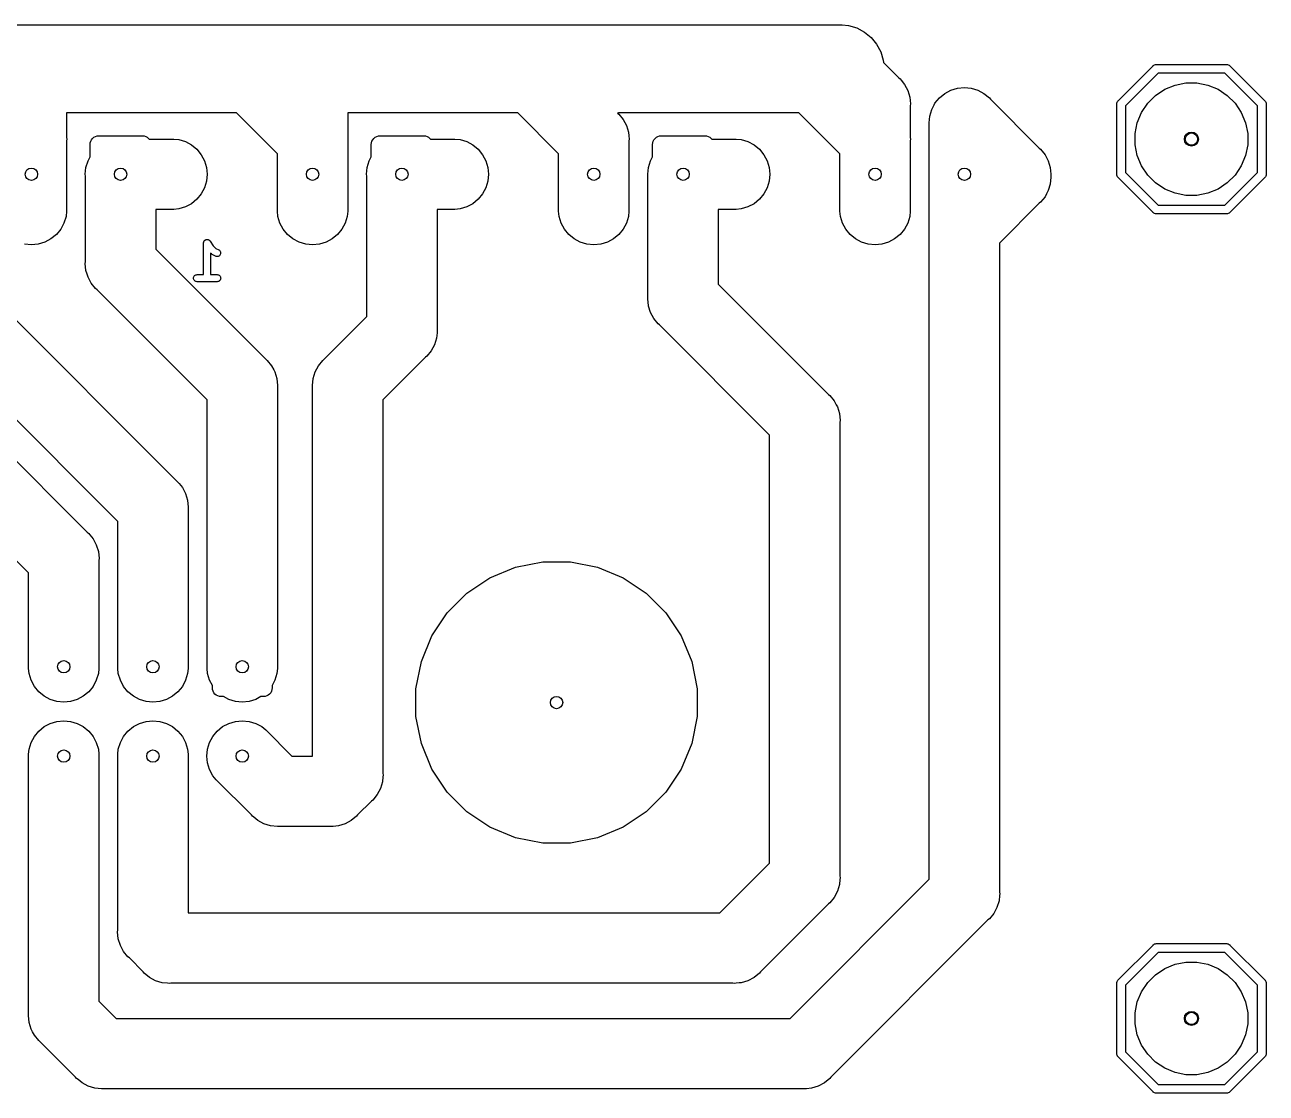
# Model space of a CAD drawing. Extents: x 124.9 to 192.1, y -88.1 to -57.8.
# Drawn here: x 156.81 to 192.13, y -88.13 to -57.75 of the extents above; entities that cross this region are included whole.
import ezdxf

# ---------------------------------------------------------------- set-up
doc = ezdxf.new("R2010")
doc.units = 0
doc.layers.add('BLACK', color=7, linetype='CONTINUOUS')

msp = doc.modelspace()

# ---------------------------------------------------------------- linework, layer by layer
at = {"layer": 'BLACK', "linetype": 'CONTINUOUS'}
for p, q in [((133.939, -57.75), (180.061, -57.75)), ((180.061, -57.75), (180.245, -57.7681)), ((180.245, -57.7681), (180.481, -57.8396)), ((180.481, -57.8396), (180.698, -57.9556)), ((180.698, -57.9556), (180.888, -58.1118)), ((180.888, -58.1118), (181.044, -58.3022)), ((181.044, -58.3022), (181.16, -58.5193)), ((181.16, -58.5193), (181.232, -58.755)), ((181.232, -58.755), (181.239, -58.8246)), ((181.239, -58.8246), (181.672, -59.2582)), ((187.916, -59.9073), (188.907, -58.9159)), ((188.907, -58.9159), (188.911, -58.9112)), ((188.911, -58.9112), (188.916, -58.9073)), ((188.916, -58.9073), (188.93, -58.8956)), ((188.916, -58.9073), (188.916, -58.9073)), ((188.93, -58.8956), (188.952, -58.884)), ((188.952, -58.884), (188.975, -58.8768)), ((188.975, -58.8768), (188.994, -58.875)), ((188.994, -58.875), (189, -58.8744)), ((188.994, -58.875), (188.994, -58.875)), ((189, -58.8744), (189.006, -58.875)), ((189.006, -58.875), (190.994, -58.875)), ((190.994, -58.875), (191, -58.8744)), ((191, -58.8744), (191.006, -58.875)), ((191.006, -58.875), (191.006, -58.875)), ((191.006, -58.875), (191.025, -58.8768)), ((191.025, -58.8768), (191.048, -58.884)), ((191.048, -58.884), (191.07, -58.8956)), ((191.07, -58.8956), (191.089, -58.9112)), ((191.089, -58.9112), (191.093, -58.916)), ((191.093, -58.916), (192.084, -59.9073)), ((181.672, -59.2582), (181.711, -59.2895)), ((181.711, -59.2895), (181.742, -59.3276)), ((189.052, -59.125), (188.125, -60.0518)), ((190.948, -59.125), (189.052, -59.125)), ((191.875, -60.0518), (190.948, -59.125)), ((181.742, -59.3276), (181.835, -59.4417)), ((181.835, -59.4417), (181.928, -59.6155)), ((181.928, -59.6155), (181.986, -59.804)), ((182.982, -59.7045), (183.155, -59.6117)), ((183.155, -59.6117), (183.253, -59.5821)), ((183.253, -59.5821), (183.344, -59.5545)), ((183.344, -59.5545), (183.54, -59.5352)), ((183.54, -59.5352), (183.736, -59.5545)), ((183.736, -59.5545), (183.925, -59.6117)), ((183.925, -59.6117), (184.098, -59.7045)), ((188.98, -59.7572), (189.242, -59.5821)), ((189.242, -59.5821), (189.533, -59.4615)), ((189.533, -59.4615), (189.842, -59.4)), ((189.842, -59.4), (190.158, -59.4)), ((190.158, -59.4), (190.467, -59.4615)), ((190.467, -59.4615), (190.758, -59.5821)), ((190.758, -59.5821), (191.02, -59.7572)), ((181.986, -59.804), (182.005, -60)), ((182.005, -60), (182, -60.0491)), ((182.612, -60.1555), (182.682, -60.0245)), ((182.682, -60.0245), (182.705, -59.9817)), ((182.705, -59.9817), (182.829, -59.8295)), ((182.829, -59.8295), (182.982, -59.7045)), ((184.098, -59.7045), (184.251, -59.8295)), ((184.251, -59.8295), (184.282, -59.8676)), ((184.282, -59.8676), (185.672, -61.2582)), ((187.874, -60), (187.877, -59.9755)), ((187.875, -60.0061), (187.874, -60)), ((187.875, -61.9939), (187.875, -60.0061)), ((187.877, -59.9755), (187.884, -59.9519)), ((187.884, -59.9519), (187.896, -59.9302)), ((187.896, -59.9302), (187.907, -59.9159)), ((187.907, -59.9159), (187.911, -59.9112)), ((187.907, -59.9159), (187.907, -59.9159)), ((187.911, -59.9112), (187.916, -59.9073)), ((188.582, -60.2421), (188.757, -59.9801)), ((188.757, -59.9801), (188.98, -59.7572)), ((191.02, -59.7572), (191.243, -59.9801)), ((191.243, -59.9801), (191.418, -60.2421)), ((192.084, -59.9073), (192.089, -59.9112)), ((192.089, -59.9112), (192.093, -59.9159)), ((192.093, -59.9159), (192.093, -59.9159)), ((192.093, -59.9159), (192.1, -59.9245)), ((192.1, -59.9245), (192.104, -59.9302)), ((192.104, -59.9302), (192.116, -59.9519)), ((192.116, -59.9519), (192.123, -59.9755)), ((192.123, -59.9755), (192.125, -59.9939)), ((192.125, -59.9939), (192.125, -59.9939)), ((192.125, -59.9939), (192.126, -60)), ((192.126, -60), (192.125, -60.0061)), ((192.125, -60.0061), (192.125, -61.9939)), ((162.836, -60.25), (158, -60.25)), ((158, -60.25), (158, -60.9509)), ((164, -61.4142), (162.836, -60.25)), ((170.836, -60.25), (166, -60.25)), ((166, -60.25), (166, -60.9509)), ((172, -61.4142), (170.836, -60.25)), ((173.703, -60.25), (173.673, -60.259)), ((173.673, -60.259), (173.711, -60.2895)), ((178.836, -60.25), (173.703, -60.25)), ((173.711, -60.2895), (173.835, -60.4417)), ((180, -61.4142), (178.836, -60.25)), ((182, -60.0491), (182, -60.9509)), ((182.535, -60.54), (182.554, -60.344)), ((182.554, -60.344), (182.612, -60.1555)), ((188.125, -60.0518), (188.125, -61.9482)), ((188.461, -60.5333), (188.582, -60.2421)), ((191.418, -60.2421), (191.539, -60.5333)), ((191.875, -61.9482), (191.875, -60.0518)), ((173.835, -60.4417), (173.928, -60.6155)), ((173.928, -60.6155), (173.986, -60.804)), ((182.54, -60.5891), (182.535, -60.54)), ((182.54, -61.9509), (182.54, -60.5891)), ((188.4, -60.8424), (188.461, -60.5333)), ((191.539, -60.5333), (191.6, -60.8424)), ((158, -60.9509), (158.005, -61)), ((158.005, -61), (158, -61.0491)), ((158, -61.0491), (158, -63.0491)), ((158.675, -61.1062), (158.689, -61.0593)), ((158.689, -61.0593), (158.712, -61.0161)), ((158.712, -61.0161), (158.743, -60.9782)), ((158.743, -60.9782), (158.781, -60.9471)), ((158.781, -60.9471), (158.824, -60.924)), ((158.824, -60.924), (158.871, -60.9098)), ((158.871, -60.9098), (158.92, -60.905)), ((158.92, -60.905), (160.16, -60.905)), ((160.16, -60.905), (160.209, -60.9098)), ((160.209, -60.9098), (160.256, -60.924)), ((160.256, -60.924), (160.299, -60.9471)), ((160.299, -60.9471), (160.337, -60.9782)), ((160.337, -60.9782), (160.355, -61)), ((160.355, -61), (161.049, -61)), ((161.049, -61), (161.196, -61.0145)), ((161.196, -61.0145), (161.385, -61.0717)), ((161.385, -61.0717), (161.558, -61.1645)), ((166, -60.9509), (166.005, -61)), ((166.005, -61), (166, -61.0491)), ((166, -61.0491), (166, -63.0491)), ((166.675, -61.1062), (166.689, -61.0593)), ((166.689, -61.0593), (166.712, -61.0161)), ((166.712, -61.0161), (166.743, -60.9782)), ((166.743, -60.9782), (166.781, -60.9471)), ((166.781, -60.9471), (166.824, -60.924)), ((166.824, -60.924), (166.871, -60.9098)), ((166.871, -60.9098), (166.92, -60.905)), ((166.92, -60.905), (168.16, -60.905)), ((168.16, -60.905), (168.209, -60.9098)), ((168.209, -60.9098), (168.256, -60.924)), ((168.256, -60.924), (168.299, -60.9471)), ((168.299, -60.9471), (168.337, -60.9782)), ((168.337, -60.9782), (168.355, -61)), ((168.355, -61), (169.049, -61)), ((169.049, -61), (169.196, -61.0145)), ((169.196, -61.0145), (169.385, -61.0717)), ((169.385, -61.0717), (169.558, -61.1645)), ((173.986, -60.804), (173.995, -60.905)), ((173.995, -60.905), (174.005, -61)), ((174.005, -61), (174, -61.0491)), ((174, -61.0491), (174, -63.0491)), ((174.675, -61.1062), (174.689, -61.0593)), ((174.689, -61.0593), (174.712, -61.0161)), ((174.712, -61.0161), (174.743, -60.9782)), ((174.743, -60.9782), (174.781, -60.9471)), ((174.781, -60.9471), (174.824, -60.924)), ((174.824, -60.924), (174.871, -60.9098)), ((174.871, -60.9098), (174.92, -60.905)), ((174.92, -60.905), (176.16, -60.905)), ((176.16, -60.905), (176.209, -60.9098)), ((176.209, -60.9098), (176.256, -60.924)), ((176.256, -60.924), (176.299, -60.9471)), ((176.299, -60.9471), (176.337, -60.9782)), ((176.337, -60.9782), (176.355, -61)), ((176.355, -61), (177.049, -61)), ((177.049, -61), (177.196, -61.0145)), ((177.196, -61.0145), (177.385, -61.0717)), ((177.385, -61.0717), (177.558, -61.1645)), ((182, -60.9509), (182.005, -61)), ((182.005, -61), (182, -61.0491)), ((182, -61.0491), (182, -63.0491)), ((188.4, -61.1576), (188.4, -60.8424)), ((191.6, -60.8424), (191.6, -61.1576)), ((158.67, -61.155), (158.675, -61.1062)), ((158.67, -61.5063), (158.67, -61.155)), ((161.558, -61.1645), (161.711, -61.2895)), ((161.711, -61.2895), (161.835, -61.4417)), ((161.835, -61.4417), (161.928, -61.6155)), ((164, -61.9509), (164, -61.4142)), ((166.67, -61.155), (166.675, -61.1062)), ((166.67, -61.5063), (166.67, -61.155)), ((169.558, -61.1645), (169.711, -61.2895)), ((169.711, -61.2895), (169.835, -61.4417)), ((169.835, -61.4417), (169.928, -61.6155)), ((172, -61.9509), (172, -61.4142)), ((174.67, -61.155), (174.675, -61.1062)), ((174.67, -61.5063), (174.67, -61.155)), ((177.558, -61.1645), (177.711, -61.2895)), ((177.711, -61.2895), (177.835, -61.4417)), ((177.835, -61.4417), (177.928, -61.6155)), ((180, -61.9509), (180, -61.4142)), ((185.672, -61.2582), (185.711, -61.2895)), ((185.711, -61.2895), (185.835, -61.4417)), ((185.835, -61.4417), (185.928, -61.6155)), ((188.461, -61.4667), (188.4, -61.1576)), ((191.6, -61.1576), (191.539, -61.4667)), ((158.554, -61.804), (158.612, -61.6155)), ((158.612, -61.6155), (158.67, -61.5063)), ((161.928, -61.6155), (161.986, -61.804)), ((166.554, -61.804), (166.612, -61.6155)), ((166.612, -61.6155), (166.67, -61.5063)), ((169.928, -61.6155), (169.986, -61.804)), ((174.554, -61.804), (174.612, -61.6155)), ((174.612, -61.6155), (174.67, -61.5063)), ((177.928, -61.6155), (177.986, -61.804)), ((185.928, -61.6155), (185.986, -61.804)), ((188.582, -61.7579), (188.461, -61.4667)), ((188.757, -62.0199), (188.582, -61.7579)), ((191.418, -61.7579), (191.243, -62.0199)), ((191.539, -61.4667), (191.418, -61.7579)), ((158.535, -62), (158.554, -61.804)), ((158.54, -62.0491), (158.535, -62)), ((158.54, -64.4909), (158.54, -62.0491)), ((161.986, -61.804), (162.005, -62)), ((162.005, -62), (161.986, -62.196)), ((164, -63.0491), (164, -61.9509)), ((166.535, -62), (166.554, -61.804)), ((166.54, -62.0491), (166.535, -62)), ((166.54, -66.0458), (166.54, -62.0491)), ((169.986, -61.804), (170.005, -62)), ((170.005, -62), (169.986, -62.196)), ((172, -63.0491), (172, -61.9509)), ((172, -61.9509), (172, -61.9509)), ((174.535, -62), (174.554, -61.804)), ((174.54, -62.0491), (174.535, -62)), ((174.54, -65.4909), (174.54, -62.0491)), ((177.986, -61.804), (178.005, -62)), ((178.005, -62), (177.986, -62.196)), ((180, -63.0491), (180, -61.9509)), ((182.535, -62), (182.54, -61.9509)), ((182.54, -62.0491), (182.535, -62)), ((182.54, -63.4909), (182.54, -62.0491)), ((185.986, -61.804), (186.005, -62)), ((186.005, -62.08), (185.986, -62.276)), ((186.005, -62), (186.001, -62.04)), ((186.001, -62.04), (186.005, -62.08)), ((187.874, -62), (187.875, -61.9939)), ((187.875, -62.0061), (187.874, -62)), ((187.877, -62.0245), (187.875, -62.0061)), ((187.875, -62.0061), (187.875, -62.0061)), ((187.884, -62.0481), (187.877, -62.0245)), ((187.896, -62.0698), (187.884, -62.0481)), ((187.911, -62.0888), (187.896, -62.0698)), ((187.916, -62.0927), (187.911, -62.0888)), ((188.907, -63.0841), (187.916, -62.0927)), ((188.125, -61.9482), (189.052, -62.875)), ((188.98, -62.2428), (188.757, -62.0199)), ((190.948, -62.875), (191.875, -61.9482)), ((191.243, -62.0199), (191.02, -62.2428)), ((192.084, -62.0927), (191.093, -63.084)), ((192.089, -62.0888), (192.084, -62.0927)), ((192.093, -62.0841), (192.089, -62.0888)), ((192.104, -62.0698), (192.093, -62.0841)), ((192.093, -62.0841), (192.093, -62.0841)), ((192.115, -62.0491), (192.104, -62.0698)), ((192.116, -62.0481), (192.115, -62.0491)), ((192.123, -62.0245), (192.116, -62.0481)), ((192.125, -62.0061), (192.123, -62.0245)), ((192.125, -61.9939), (192.126, -62)), ((192.126, -62), (192.125, -62.0061)), ((192.125, -62.0061), (192.125, -62.0061)), ((161.928, -62.3845), (161.835, -62.5583)), ((161.986, -62.196), (161.928, -62.3845)), ((169.928, -62.3845), (169.835, -62.5583)), ((169.986, -62.196), (169.928, -62.3845)), ((177.928, -62.3845), (177.835, -62.5583)), ((177.986, -62.196), (177.928, -62.3845)), ((185.928, -62.4645), (185.878, -62.5595)), ((185.986, -62.276), (185.928, -62.4645)), ((189.242, -62.4179), (188.98, -62.2428)), ((189.533, -62.5385), (189.242, -62.4179)), ((190.758, -62.4179), (190.467, -62.5385)), ((191.02, -62.2428), (190.758, -62.4179)), ((161.558, -62.8355), (161.385, -62.9283)), ((161.711, -62.7105), (161.558, -62.8355)), ((161.835, -62.5583), (161.711, -62.7105)), ((169.558, -62.8355), (169.385, -62.9283)), ((169.711, -62.7105), (169.558, -62.8355)), ((169.835, -62.5583), (169.711, -62.7105)), ((177.558, -62.8355), (177.385, -62.9283)), ((177.711, -62.7105), (177.558, -62.8355)), ((177.835, -62.5583), (177.711, -62.7105)), ((185.672, -62.8218), (184.54, -63.9542)), ((185.711, -62.7905), (185.672, -62.8218)), ((185.835, -62.6383), (185.711, -62.7905)), ((185.878, -62.5595), (185.835, -62.6383)), ((189.842, -62.6), (189.533, -62.5385)), ((190.158, -62.6), (189.842, -62.6)), ((190.467, -62.5385), (190.158, -62.6)), ((157.986, -63.196), (157.928, -63.3845)), ((158, -63.0491), (157.986, -63.196)), ((161.049, -63), (160.54, -63)), ((160.54, -63), (160.54, -64.1258)), ((161.196, -62.9855), (161.049, -63)), ((161.385, -62.9283), (161.196, -62.9855)), ((164.014, -63.196), (164, -63.0491)), ((164.072, -63.3845), (164.014, -63.196)), ((165.986, -63.196), (165.928, -63.3845)), ((166, -63.0491), (165.986, -63.196)), ((169.049, -63), (168.54, -63)), ((168.54, -63), (168.54, -66.4109)), ((169.196, -62.9855), (169.049, -63)), ((169.385, -62.9283), (169.196, -62.9855)), ((172.014, -63.196), (172, -63.0491)), ((172.072, -63.3845), (172.014, -63.196)), ((173.986, -63.196), (173.928, -63.3845)), ((174, -63.0491), (173.986, -63.196)), ((177.049, -63), (176.54, -63)), ((176.54, -63), (176.54, -65.1258)), ((177.196, -62.9855), (177.049, -63)), ((177.385, -62.9283), (177.196, -62.9855)), ((180.014, -63.196), (180, -63.0491)), ((180.072, -63.3845), (180.014, -63.196)), ((181.986, -63.196), (181.928, -63.3845)), ((182, -63.0491), (181.986, -63.196)), ((188.911, -63.0888), (188.907, -63.0841)), ((188.916, -63.0927), (188.911, -63.0888)), ((188.924, -63.0992), (188.916, -63.0927)), ((188.916, -63.0927), (188.916, -63.0927)), ((188.93, -63.1044), (188.924, -63.0992)), ((188.952, -63.116), (188.93, -63.1044)), ((188.975, -63.1232), (188.952, -63.116)), ((188.994, -63.125), (188.975, -63.1232)), ((189, -63.1256), (188.994, -63.125)), ((188.994, -63.125), (188.994, -63.125)), ((189.006, -63.125), (189, -63.1256)), ((190.994, -63.125), (189.006, -63.125)), ((189.052, -62.875), (190.948, -62.875)), ((191, -63.1256), (190.994, -63.125)), ((191.006, -63.125), (191, -63.1256)), ((191.025, -63.1232), (191.006, -63.125)), ((191.006, -63.125), (191.006, -63.125)), ((191.048, -63.116), (191.025, -63.1232)), ((191.07, -63.1044), (191.048, -63.116)), ((191.089, -63.0888), (191.07, -63.1044)), ((191.093, -63.084), (191.089, -63.0888)), ((157.835, -63.5583), (157.711, -63.7105)), ((157.928, -63.3845), (157.835, -63.5583)), ((164.165, -63.5583), (164.072, -63.3845)), ((164.289, -63.7105), (164.165, -63.5583)), ((165.835, -63.5583), (165.711, -63.7105)), ((165.928, -63.3845), (165.835, -63.5583)), ((172.165, -63.5583), (172.072, -63.3845)), ((172.289, -63.7105), (172.165, -63.5583)), ((173.835, -63.5583), (173.711, -63.7105)), ((173.928, -63.3845), (173.835, -63.5583)), ((180.165, -63.5583), (180.072, -63.3845)), ((180.289, -63.7105), (180.165, -63.5583)), ((181.835, -63.5583), (181.711, -63.7105)), ((181.928, -63.3845), (181.835, -63.5583)), ((182.535, -63.54), (182.54, -63.4909)), ((182.54, -63.5891), (182.535, -63.54)), ((157.558, -63.8355), (157.385, -63.9283)), ((157.711, -63.7105), (157.558, -63.8355)), ((161.905, -63.9221), (161.908, -63.9131)), ((161.908, -63.913), (161.913, -63.9044)), ((161.908, -63.9131), (161.908, -63.913)), ((161.908, -63.9131), (161.908, -63.9131)), ((161.913, -63.9044), (161.917, -63.896)), ((161.917, -63.8959), (161.924, -63.8886)), ((161.917, -63.896), (161.917, -63.8959)), ((161.917, -63.896), (161.917, -63.896)), ((161.924, -63.8886), (161.93, -63.881)), ((161.93, -63.8809), (161.937, -63.8752)), ((161.93, -63.881), (161.93, -63.8809)), ((161.93, -63.881), (161.93, -63.881)), ((161.937, -63.8752), (161.945, -63.8688)), ((161.945, -63.8687), (161.953, -63.8645)), ((161.945, -63.8688), (161.945, -63.8687)), ((161.945, -63.8687), (161.945, -63.8687)), ((161.953, -63.8645), (161.962, -63.8597)), ((161.962, -63.8597), (161.962, -63.8597)), ((161.962, -63.8597), (161.963, -63.8597)), ((161.963, -63.8597), (161.972, -63.857)), ((161.972, -63.857), (161.981, -63.8542)), ((161.981, -63.8542), (161.991, -63.8533)), ((161.981, -63.8542), (161.981, -63.8542)), ((161.981, -63.8542), (161.981, -63.8542)), ((161.991, -63.8533), (162.001, -63.8524)), ((162.001, -63.8524), (162.001, -63.8524)), ((162.001, -63.8524), (162.01, -63.8534)), ((162.001, -63.8524), (162.001, -63.8524)), ((162.01, -63.8534), (162.02, -63.8544)), ((162.02, -63.8544), (162.02, -63.8544)), ((162.02, -63.8544), (162.02, -63.8544)), ((162.02, -63.8544), (162.029, -63.8573)), ((162.029, -63.8573), (162.039, -63.8601)), ((162.039, -63.8601), (162.039, -63.8602)), ((162.039, -63.8602), (162.039, -63.8602)), ((162.039, -63.8602), (162.047, -63.8646)), ((162.047, -63.8646), (162.056, -63.8694)), ((162.056, -63.8694), (162.056, -63.8694)), ((162.056, -63.8694), (162.056, -63.8695)), ((162.056, -63.8695), (162.063, -63.8752)), ((162.063, -63.8752), (162.071, -63.8818)), ((162.071, -63.8818), (162.071, -63.8819)), ((162.071, -63.8819), (162.071, -63.8819)), ((162.071, -63.8819), (162.077, -63.8891)), ((162.077, -63.8891), (162.083, -63.8969)), ((162.083, -63.8969), (162.173, -64.0315)), ((164.442, -63.8355), (164.289, -63.7105)), ((164.615, -63.9283), (164.442, -63.8355)), ((165.558, -63.8355), (165.385, -63.9283)), ((165.711, -63.7105), (165.558, -63.8355)), ((172.442, -63.8355), (172.289, -63.7105)), ((172.615, -63.9283), (172.442, -63.8355)), ((173.558, -63.8355), (173.385, -63.9283)), ((173.711, -63.7105), (173.558, -63.8355)), ((180.442, -63.8355), (180.289, -63.7105)), ((180.615, -63.9283), (180.442, -63.8355)), ((181.558, -63.8355), (181.385, -63.9283)), ((181.711, -63.7105), (181.558, -63.8355)), ((182.54, -82.0458), (182.54, -63.5891)), ((157, -64.0048), (156.804, -63.9855)), ((157.196, -63.9855), (157, -64.0048)), ((157.385, -63.9283), (157.196, -63.9855)), ((160.54, -64.1258), (163.672, -67.2582)), ((161.9, -63.951), (161.901, -63.9412)), ((161.9, -63.9511), (161.9, -63.951)), ((161.9, -63.9524), (161.9, -63.9511)), ((161.9, -63.9511), (161.9, -63.9511)), ((161.9, -63.9511), (161.9, -63.9511)), ((161.9, -64.8524), (161.9, -63.9524)), ((161.901, -63.9412), (161.902, -63.9317)), ((161.902, -63.9316), (161.905, -63.9221)), ((161.902, -63.9317), (161.902, -63.9316)), ((161.902, -63.9317), (161.902, -63.9317)), ((162.12, -64.2612), (162.1, -64.2414)), ((162.1, -64.2414), (162.1, -64.8524)), ((162.124, -64.2648), (162.12, -64.2612)), ((162.128, -64.2687), (162.124, -64.2648)), ((162.173, -64.0315), (162.25, -64.1083)), ((162.25, -64.1083), (162.33, -64.1487)), ((162.33, -64.1487), (162.332, -64.1493)), ((162.332, -64.1493), (162.348, -64.1599)), ((162.348, -64.1599), (162.362, -64.1735)), ((162.362, -64.1735), (162.373, -64.1896)), ((162.373, -64.1896), (162.381, -64.2075)), ((162.382, -64.2653), (162.375, -64.2834)), ((162.381, -64.2075), (162.385, -64.2265)), ((162.385, -64.2461), (162.382, -64.2653)), ((162.385, -64.2265), (162.385, -64.2461)), ((164.804, -63.9855), (164.615, -63.9283)), ((165, -64.0048), (164.804, -63.9855)), ((165.196, -63.9855), (165, -64.0048)), ((165.385, -63.9283), (165.196, -63.9855)), ((172.804, -63.9855), (172.615, -63.9283)), ((173, -64.0048), (172.804, -63.9855)), ((173.196, -63.9855), (173, -64.0048)), ((173.385, -63.9283), (173.196, -63.9855)), ((180.804, -63.9855), (180.615, -63.9283)), ((181, -64.0048), (180.804, -63.9855)), ((181.196, -63.9855), (181, -64.0048)), ((181.385, -63.9283), (181.196, -63.9855)), ((184.54, -63.9542), (184.54, -82.4109)), ((154.742, -64.3276), (161.132, -70.7182)), ((158.535, -64.54), (158.54, -64.4909)), ((158.554, -64.736), (158.535, -64.54)), ((162.132, -64.2709), (162.128, -64.2687)), ((162.135, -64.2736), (162.132, -64.2709)), ((162.14, -64.2762), (162.135, -64.2736)), ((162.145, -64.2793), (162.14, -64.2762)), ((162.146, -64.2799), (162.145, -64.2793)), ((162.241, -64.3275), (162.146, -64.2799)), ((162.259, -64.3345), (162.241, -64.3275)), ((162.278, -64.3378), (162.259, -64.3345)), ((162.298, -64.3373), (162.278, -64.3378)), ((162.317, -64.3331), (162.298, -64.3373)), ((162.335, -64.3252), (162.317, -64.3331)), ((162.351, -64.314), (162.335, -64.3252)), ((162.364, -64.2999), (162.351, -64.314)), ((162.375, -64.2834), (162.364, -64.2999)), ((158.585, -64.8355), (158.554, -64.736)), ((158.612, -64.9245), (158.585, -64.8355)), ((158.705, -65.0983), (158.612, -64.9245)), ((161.614, -64.9517), (161.616, -64.9323)), ((161.616, -64.9711), (161.614, -64.9517)), ((161.616, -64.9323), (161.622, -64.9136)), ((161.622, -64.9898), (161.616, -64.9711)), ((161.622, -64.9136), (161.631, -64.8965)), ((161.631, -64.8965), (161.644, -64.8814)), ((161.644, -64.8814), (161.659, -64.8691)), ((161.659, -64.8691), (161.676, -64.8599)), ((161.676, -64.8599), (161.695, -64.8543)), ((161.695, -64.8543), (161.714, -64.8524)), ((161.714, -64.8524), (161.9, -64.8524)), ((162.1, -64.8524), (162.286, -64.8524)), ((162.286, -64.8524), (162.287, -64.8524)), ((162.287, -64.8524), (162.307, -64.8546)), ((162.307, -64.8546), (162.325, -64.8605)), ((162.325, -64.8605), (162.342, -64.8699)), ((162.342, -64.8699), (162.357, -64.8824)), ((162.357, -64.8824), (162.369, -64.8976)), ((162.369, -64.8976), (162.378, -64.9149)), ((162.378, -64.9149), (162.384, -64.9336)), ((162.384, -64.9725), (162.378, -64.9911)), ((162.384, -64.9336), (162.386, -64.9531)), ((162.386, -64.9531), (162.384, -64.9725)), ((158.829, -65.2505), (158.705, -65.0983)), ((158.868, -65.2818), (158.829, -65.2505)), ((162, -68.4142), (158.868, -65.2818)), ((161.631, -65.0071), (161.622, -64.9898)), ((161.643, -65.0223), (161.631, -65.0071)), ((161.658, -65.0349), (161.643, -65.0223)), ((161.675, -65.0443), (161.658, -65.0349)), ((161.693, -65.0502), (161.675, -65.0443)), ((161.713, -65.0524), (161.693, -65.0502)), ((161.714, -65.0524), (161.713, -65.0524)), ((162.286, -65.0524), (161.714, -65.0524)), ((162.305, -65.0505), (162.286, -65.0524)), ((162.324, -65.0448), (162.305, -65.0505)), ((162.341, -65.0357), (162.324, -65.0448)), ((162.356, -65.0233), (162.341, -65.0357)), ((162.369, -65.0083), (162.356, -65.0233)), ((162.378, -64.9911), (162.369, -65.0083)), ((176.54, -65.1258), (179.672, -68.2582)), ((174.535, -65.54), (174.54, -65.4909)), ((174.554, -65.736), (174.535, -65.54)), ((159.46, -71.8742), (153.586, -66)), ((174.559, -65.7495), (174.554, -65.736)), ((174.612, -65.9245), (174.559, -65.7495)), ((174.705, -66.0983), (174.612, -65.9245)), ((165.328, -67.2582), (166.54, -66.0458)), ((174.829, -66.2505), (174.705, -66.0983)), ((174.868, -66.2818), (174.829, -66.2505)), ((178, -69.4142), (174.868, -66.2818)), ((168.526, -66.656), (168.468, -66.8445)), ((168.54, -66.5091), (168.526, -66.656)), ((168.54, -66.4109), (168.545, -66.46)), ((168.545, -66.46), (168.54, -66.5091)), ((168.375, -67.0183), (168.251, -67.1705)), ((168.468, -66.8445), (168.375, -67.0183)), ((153.742, -67.3276), (158.592, -72.1782)), ((163.672, -67.2582), (163.711, -67.2895)), ((163.711, -67.2895), (163.835, -67.4417)), ((163.835, -67.4417), (163.898, -67.5583)), ((165.072, -67.6155), (165.165, -67.4417)), ((165.165, -67.4417), (165.289, -67.2895)), ((165.289, -67.2895), (165.328, -67.2582)), ((168.212, -67.2018), (167, -68.4142)), ((168.251, -67.1705), (168.212, -67.2018)), ((163.898, -67.5583), (163.928, -67.6155)), ((163.928, -67.6155), (163.986, -67.804)), ((165.014, -67.804), (165.072, -67.6155)), ((165.072, -67.6155), (165.072, -67.6155)), ((163.986, -67.804), (164.005, -68)), ((164.005, -68), (164, -68.0491)), ((164, -68.0491), (164, -76.0491)), ((164.995, -68), (165.014, -67.804)), ((165, -68.0491), (164.995, -68)), ((165, -78.54), (165, -68.0491)), ((162, -76.0491), (162, -68.4142)), ((167, -68.4142), (167, -79.0309)), ((179.672, -68.2582), (179.711, -68.2895)), ((179.711, -68.2895), (179.835, -68.4417)), ((179.835, -68.4417), (179.898, -68.5583)), ((179.898, -68.5583), (179.928, -68.6155)), ((179.928, -68.6155), (179.986, -68.804)), ((179.986, -68.804), (180.005, -69)), ((156.92, -73.3342), (152.586, -69)), ((180.005, -69), (180, -69.0491)), ((180, -69.0491), (180, -81.9509)), ((178, -81.5858), (178, -69.4142)), ((161.132, -70.7182), (161.171, -70.7495)), ((161.171, -70.7495), (161.202, -70.7876)), ((161.202, -70.7876), (161.295, -70.9017)), ((161.295, -70.9017), (161.388, -71.0755)), ((161.388, -71.0755), (161.446, -71.264)), ((161.446, -71.264), (161.465, -71.46)), ((161.465, -71.46), (161.46, -71.5091)), ((161.46, -71.5091), (161.46, -76.0491)), ((159.46, -76.0491), (159.46, -71.8742)), ((158.592, -72.1782), (158.631, -72.2095)), ((158.631, -72.2095), (158.662, -72.2476)), ((158.662, -72.2476), (158.755, -72.3617)), ((158.755, -72.3617), (158.848, -72.5355)), ((158.848, -72.5355), (158.906, -72.724)), ((158.906, -72.724), (158.925, -72.92)), ((158.925, -72.92), (158.92, -72.9691)), ((158.92, -72.9691), (158.92, -76.0491)), ((170.773, -73.1737), (171.546, -73.02)), ((171.546, -73.02), (172.334, -73.02)), ((172.334, -73.02), (173.107, -73.1737)), ((156.92, -76.0491), (156.92, -73.3342)), ((170.045, -73.4752), (170.773, -73.1737)), ((173.107, -73.1737), (173.835, -73.4752)), ((169.39, -73.913), (170.045, -73.4752)), ((173.835, -73.4752), (174.49, -73.913)), ((168.833, -74.4701), (169.39, -73.913)), ((174.49, -73.913), (175.047, -74.4701)), ((168.395, -75.1253), (168.833, -74.4701)), ((175.047, -74.4701), (175.485, -75.1253)), ((168.094, -75.8532), (168.395, -75.1253)), ((175.485, -75.1253), (175.786, -75.8532)), ((167.94, -76.626), (168.094, -75.8532)), ((175.786, -75.8532), (175.94, -76.626)), ((156.934, -76.196), (156.92, -76.0491)), ((156.992, -76.3845), (156.934, -76.196)), ((158.906, -76.196), (158.848, -76.3845)), ((158.92, -76.0491), (158.906, -76.196)), ((159.474, -76.196), (159.46, -76.0491)), ((159.532, -76.3845), (159.474, -76.196)), ((161.446, -76.196), (161.388, -76.3845)), ((161.46, -76.0491), (161.446, -76.196)), ((162.014, -76.196), (162, -76.0491)), ((162.072, -76.3845), (162.014, -76.196)), ((163.986, -76.196), (163.928, -76.3845)), ((164, -76.0491), (163.986, -76.196)), ((157.085, -76.5583), (156.992, -76.3845)), ((157.209, -76.7105), (157.085, -76.5583)), ((158.755, -76.5583), (158.631, -76.7105)), ((158.848, -76.3845), (158.755, -76.5583)), ((159.625, -76.5583), (159.532, -76.3845)), ((159.749, -76.7105), (159.625, -76.5583)), ((161.295, -76.5583), (161.171, -76.7105)), ((161.388, -76.3845), (161.295, -76.5583)), ((162.15, -76.5311), (162.072, -76.3845)), ((162.15, -76.6), (162.15, -76.5311)), ((162.155, -76.6488), (162.15, -76.6)), ((163.85, -76.6), (163.845, -76.6488)), ((163.928, -76.3845), (163.85, -76.5311)), ((163.85, -76.5311), (163.85, -76.6)), ((157.362, -76.8355), (157.209, -76.7105)), ((157.535, -76.9283), (157.362, -76.8355)), ((157.724, -76.9855), (157.535, -76.9283)), ((158.305, -76.9283), (158.116, -76.9855)), ((158.478, -76.8355), (158.305, -76.9283)), ((158.631, -76.7105), (158.478, -76.8355)), ((159.902, -76.8355), (159.749, -76.7105)), ((160.075, -76.9283), (159.902, -76.8355)), ((160.264, -76.9855), (160.075, -76.9283)), ((160.845, -76.9283), (160.656, -76.9855)), ((161.018, -76.8355), (160.845, -76.9283)), ((161.171, -76.7105), (161.018, -76.8355)), ((162.169, -76.6957), (162.155, -76.6488)), ((162.192, -76.7389), (162.169, -76.6957)), ((162.223, -76.7768), (162.192, -76.7389)), ((162.261, -76.8079), (162.223, -76.7768)), ((162.304, -76.831), (162.261, -76.8079)), ((162.351, -76.8452), (162.304, -76.831)), ((162.4, -76.85), (162.351, -76.8452)), ((162.469, -76.85), (162.4, -76.85)), ((162.615, -76.9283), (162.469, -76.85)), ((162.804, -76.9855), (162.615, -76.9283)), ((163.385, -76.9283), (163.196, -76.9855)), ((163.531, -76.85), (163.385, -76.9283)), ((163.6, -76.85), (163.531, -76.85)), ((163.649, -76.8452), (163.6, -76.85)), ((163.696, -76.831), (163.649, -76.8452)), ((163.739, -76.8079), (163.696, -76.831)), ((163.777, -76.7768), (163.739, -76.8079)), ((163.808, -76.7389), (163.777, -76.7768)), ((163.831, -76.6957), (163.808, -76.7389)), ((163.845, -76.6488), (163.831, -76.6957)), ((167.94, -77.414), (167.94, -76.626)), ((175.94, -76.626), (175.94, -77.414)), ((157.92, -77.0048), (157.724, -76.9855)), ((158.116, -76.9855), (157.92, -77.0048)), ((160.46, -77.0048), (160.264, -76.9855)), ((160.656, -76.9855), (160.46, -77.0048)), ((163, -77.0048), (162.804, -76.9855)), ((163.196, -76.9855), (163, -77.0048)), ((157.362, -77.7045), (157.535, -77.6117)), ((157.535, -77.6117), (157.724, -77.5545)), ((157.724, -77.5545), (157.92, -77.5352)), ((157.92, -77.5352), (158.116, -77.5545)), ((158.116, -77.5545), (158.305, -77.6117)), ((158.305, -77.6117), (158.478, -77.7045)), ((159.902, -77.7045), (160.075, -77.6117)), ((160.075, -77.6117), (160.264, -77.5545)), ((160.264, -77.5545), (160.46, -77.5352)), ((160.46, -77.5352), (160.656, -77.5545)), ((160.656, -77.5545), (160.845, -77.6117)), ((160.845, -77.6117), (161.018, -77.7045)), ((162.442, -77.7045), (162.615, -77.6117)), ((162.615, -77.6117), (162.804, -77.5545)), ((162.804, -77.5545), (163, -77.5352)), ((163, -77.5352), (163.196, -77.5545)), ((163.196, -77.5545), (163.385, -77.6117)), ((163.385, -77.6117), (163.558, -77.7045)), ((168.094, -78.1868), (167.94, -77.414)), ((175.94, -77.414), (175.786, -78.1868)), ((156.992, -78.1555), (157.085, -77.9817)), ((157.085, -77.9817), (157.209, -77.8295)), ((157.209, -77.8295), (157.362, -77.7045)), ((158.478, -77.7045), (158.631, -77.8295)), ((158.631, -77.8295), (158.755, -77.9817)), ((158.755, -77.9817), (158.848, -78.1555)), ((159.532, -78.1555), (159.625, -77.9817)), ((159.625, -77.9817), (159.749, -77.8295)), ((159.749, -77.8295), (159.902, -77.7045)), ((161.018, -77.7045), (161.171, -77.8295)), ((161.171, -77.8295), (161.295, -77.9817)), ((161.295, -77.9817), (161.388, -78.1555)), ((162.072, -78.1555), (162.165, -77.9817)), ((162.165, -77.9817), (162.289, -77.8295)), ((162.289, -77.8295), (162.442, -77.7045)), ((163.558, -77.7045), (163.672, -77.7982)), ((163.672, -77.7982), (164.414, -78.54)), ((156.92, -78.4909), (156.934, -78.344)), ((156.934, -78.344), (156.992, -78.1555)), ((158.848, -78.1555), (158.906, -78.344)), ((158.906, -78.344), (158.92, -78.4909)), ((159.46, -78.4909), (159.474, -78.344)), ((159.474, -78.344), (159.532, -78.1555)), ((161.388, -78.1555), (161.446, -78.344)), ((161.446, -78.344), (161.46, -78.4909)), ((161.995, -78.54), (162.014, -78.344)), ((162.014, -78.344), (162.072, -78.1555)), ((168.395, -78.9147), (168.094, -78.1868)), ((175.786, -78.1868), (175.485, -78.9147)), ((156.92, -85.8709), (156.92, -78.4909)), ((158.92, -78.4909), (158.92, -85.5058)), ((159.46, -83.4909), (159.46, -78.4909)), ((161.46, -78.4909), (161.46, -83)), ((162.014, -78.736), (161.995, -78.54)), ((162.072, -78.9245), (162.014, -78.736)), ((164.414, -78.54), (165, -78.54)), ((162.165, -79.0983), (162.072, -78.9245)), ((167, -79.0309), (167.005, -79.08)), ((167.005, -79.08), (167, -79.1291)), ((168.833, -79.5699), (168.395, -78.9147)), ((175.485, -78.9147), (175.047, -79.5699)), ((162.258, -79.2124), (162.165, -79.0983)), ((163.258, -80.2124), (162.258, -79.2124)), ((166.986, -79.276), (166.928, -79.4645)), ((167, -79.1291), (166.986, -79.276)), ((167, -79.1291), (167, -79.1291)), ((166.711, -79.7905), (166.672, -79.8218)), ((166.835, -79.6383), (166.711, -79.7905)), ((166.928, -79.4645), (166.835, -79.6383)), ((169.39, -80.127), (168.833, -79.5699)), ((175.047, -79.5699), (174.49, -80.127)), ((166.672, -79.8218), (166.282, -80.2124)), ((170.045, -80.5648), (169.39, -80.127)), ((174.49, -80.127), (173.835, -80.5648)), ((163.289, -80.2505), (163.258, -80.2124)), ((163.328, -80.2818), (163.289, -80.2505)), ((163.442, -80.3755), (163.328, -80.2818)), ((163.328, -80.2818), (163.328, -80.2818)), ((163.615, -80.4683), (163.442, -80.3755)), ((163.804, -80.5255), (163.615, -80.4683)), ((165.925, -80.4683), (165.736, -80.5255)), ((166.098, -80.3755), (165.925, -80.4683)), ((166.251, -80.2505), (166.098, -80.3755)), ((166.282, -80.2124), (166.251, -80.2505)), ((164, -80.5448), (163.804, -80.5255)), ((164.049, -80.54), (164, -80.5448)), ((165.491, -80.54), (164.049, -80.54)), ((165.54, -80.5448), (165.491, -80.54)), ((165.589, -80.54), (165.54, -80.5448)), ((165.736, -80.5255), (165.589, -80.54)), ((170.773, -80.8663), (170.045, -80.5648)), ((173.835, -80.5648), (173.107, -80.8663)), ((171.546, -81.02), (170.773, -80.8663)), ((172.334, -81.02), (171.546, -81.02)), ((173.107, -80.8663), (172.334, -81.02)), ((176.586, -83), (178, -81.5858)), ((178.586, -86), (182.54, -82.0458)), ((179.986, -82.196), (179.928, -82.3845)), ((180, -82.0491), (179.986, -82.196)), ((180, -81.9509), (180.005, -82)), ((180.005, -82), (180, -82.0491)), ((180, -82.0491), (180, -82.0491)), ((179.835, -82.5583), (179.711, -82.7105)), ((179.928, -82.3845), (179.835, -82.5583)), ((184.54, -82.5091), (184.526, -82.656)), ((184.54, -82.4109), (184.545, -82.46)), ((184.545, -82.46), (184.54, -82.5091)), ((184.54, -82.5091), (184.54, -82.5091)), ((179.672, -82.7418), (177.742, -84.6724)), ((179.711, -82.7105), (179.672, -82.7418)), ((184.468, -82.8445), (184.375, -83.0183)), ((184.526, -82.656), (184.468, -82.8445)), ((161.46, -83), (176.586, -83)), ((184.212, -83.2018), (179.742, -87.6724)), ((184.251, -83.1705), (184.212, -83.2018)), ((184.375, -83.0183), (184.251, -83.1705)), ((159.455, -83.54), (159.46, -83.4909)), ((159.474, -83.736), (159.455, -83.54)), ((159.532, -83.9245), (159.474, -83.736)), ((159.572, -84), (159.532, -83.9245)), ((159.625, -84.0983), (159.572, -84)), ((187.916, -84.9073), (188.907, -83.9159)), ((188.907, -83.9159), (188.911, -83.9112)), ((188.911, -83.9112), (188.916, -83.9073)), ((188.916, -83.9073), (188.93, -83.8956)), ((188.916, -83.9073), (188.916, -83.9073)), ((188.93, -83.8956), (188.952, -83.884)), ((188.952, -83.884), (188.975, -83.8768)), ((188.975, -83.8768), (188.994, -83.875)), ((188.994, -83.875), (189, -83.8744)), ((188.994, -83.875), (188.994, -83.875)), ((189, -83.8744), (189.006, -83.875)), ((189.006, -83.875), (190.994, -83.875)), ((190.994, -83.875), (191, -83.8744)), ((191, -83.8744), (191.006, -83.875)), ((191.006, -83.875), (191.006, -83.875)), ((191.006, -83.875), (191.025, -83.8768)), ((191.025, -83.8768), (191.048, -83.884)), ((191.048, -83.884), (191.07, -83.8956)), ((191.07, -83.8956), (191.089, -83.9112)), ((191.089, -83.9112), (191.093, -83.916)), ((191.093, -83.916), (192.084, -84.9073)), ((159.749, -84.2505), (159.625, -84.0983)), ((159.788, -84.2818), (159.749, -84.2505)), ((160.178, -84.6724), (159.788, -84.2818)), ((189.052, -84.125), (188.125, -85.0518)), ((190.948, -84.125), (189.052, -84.125)), ((191.875, -85.0518), (190.948, -84.125)), ((160.209, -84.7105), (160.178, -84.6724)), ((160.362, -84.8355), (160.209, -84.7105)), ((177.711, -84.7105), (177.558, -84.8355)), ((177.742, -84.6724), (177.711, -84.7105)), ((188.98, -84.7572), (189.242, -84.5821)), ((189.242, -84.5821), (189.533, -84.4615)), ((189.533, -84.4615), (189.842, -84.4)), ((189.842, -84.4), (190.158, -84.4)), ((190.158, -84.4), (190.467, -84.4615)), ((190.467, -84.4615), (190.758, -84.5821)), ((190.758, -84.5821), (191.02, -84.7572)), ((160.535, -84.9283), (160.362, -84.8355)), ((160.724, -84.9855), (160.535, -84.9283)), ((160.871, -85), (160.724, -84.9855)), ((160.92, -85.0048), (160.871, -85)), ((160.871, -85), (160.871, -85)), ((160.969, -85), (160.92, -85.0048)), ((176.951, -85), (160.969, -85)), ((177, -85.0048), (176.951, -85)), ((177.049, -85), (177, -85.0048)), ((177.134, -84.9917), (177.049, -85)), ((177.196, -84.9855), (177.134, -84.9917)), ((177.385, -84.9283), (177.196, -84.9855)), ((177.196, -84.9855), (177.196, -84.9855)), ((177.558, -84.8355), (177.385, -84.9283)), ((187.874, -85), (187.877, -84.9755)), ((187.875, -85.0061), (187.874, -85)), ((187.875, -86.9939), (187.875, -85.0061)), ((187.877, -84.9755), (187.884, -84.9519)), ((187.884, -84.9519), (187.896, -84.9302)), ((187.896, -84.9302), (187.907, -84.9159)), ((187.907, -84.9159), (187.911, -84.9112)), ((187.907, -84.9159), (187.907, -84.9159)), ((187.911, -84.9112), (187.916, -84.9073)), ((188.125, -85.0518), (188.125, -86.9482)), ((188.582, -85.2421), (188.757, -84.9801)), ((188.757, -84.9801), (188.98, -84.7572)), ((191.02, -84.7572), (191.243, -84.9801)), ((191.243, -84.9801), (191.418, -85.2421)), ((191.875, -86.9482), (191.875, -85.0518)), ((192.084, -84.9073), (192.089, -84.9112)), ((192.089, -84.9112), (192.093, -84.9159)), ((192.093, -84.9159), (192.093, -84.9159)), ((192.093, -84.9159), (192.103, -84.9283)), ((192.103, -84.9283), (192.104, -84.9302)), ((192.104, -84.9302), (192.116, -84.9519)), ((192.116, -84.9519), (192.123, -84.9755)), ((192.123, -84.9755), (192.125, -84.9939)), ((192.125, -84.9939), (192.125, -84.9939)), ((192.125, -84.9939), (192.126, -85)), ((192.126, -85), (192.125, -85.0061)), ((192.125, -85.0061), (192.125, -86.9939)), ((188.461, -85.5333), (188.582, -85.2421)), ((191.418, -85.2421), (191.539, -85.5333)), ((158.92, -85.5058), (159.414, -86)), ((188.4, -85.8424), (188.461, -85.5333)), ((191.539, -85.5333), (191.6, -85.8424)), ((156.915, -85.92), (156.92, -85.8709)), ((156.934, -86.116), (156.915, -85.92)), ((156.992, -86.3045), (156.934, -86.116)), ((159.414, -86), (178.586, -86)), ((188.4, -86.1576), (188.4, -85.8424)), ((188.461, -86.4667), (188.4, -86.1576)), ((191.6, -86.1576), (191.539, -86.4667)), ((191.6, -85.8424), (191.6, -86.1576)), ((157.034, -86.3846), (156.992, -86.3045)), ((157.085, -86.4783), (157.034, -86.3846)), ((157.209, -86.6305), (157.085, -86.4783)), ((188.582, -86.7579), (188.461, -86.4667)), ((191.539, -86.4667), (191.418, -86.7579)), ((157.248, -86.6618), (157.209, -86.6305)), ((158.258, -87.6724), (157.248, -86.6618)), ((188.757, -87.0199), (188.582, -86.7579)), ((191.418, -86.7579), (191.243, -87.0199)), ((187.874, -87), (187.875, -86.9939)), ((187.875, -87.0061), (187.874, -87)), ((187.877, -87.0245), (187.875, -87.0061)), ((187.875, -87.0061), (187.875, -87.0061)), ((187.884, -87.0481), (187.877, -87.0245)), ((187.896, -87.0698), (187.884, -87.0481)), ((187.911, -87.0888), (187.896, -87.0698)), ((187.916, -87.0927), (187.911, -87.0888)), ((188.907, -88.0841), (187.916, -87.0927)), ((188.125, -86.9482), (189.052, -87.875)), ((188.98, -87.2428), (188.757, -87.0199)), ((190.948, -87.875), (191.875, -86.9482)), ((191.243, -87.0199), (191.02, -87.2428)), ((192.084, -87.0927), (191.093, -88.084)), ((192.089, -87.0888), (192.084, -87.0927)), ((192.093, -87.0841), (192.089, -87.0888)), ((192.104, -87.0698), (192.093, -87.0841)), ((192.093, -87.0841), (192.093, -87.0841)), ((192.116, -87.0481), (192.104, -87.0698)), ((192.123, -87.0245), (192.116, -87.0481)), ((192.125, -87.0061), (192.123, -87.0245)), ((192.125, -86.9939), (192.126, -87)), ((192.126, -87), (192.125, -87.0061)), ((192.125, -87.0061), (192.125, -87.0061)), ((189.242, -87.4179), (188.98, -87.2428)), ((189.533, -87.5385), (189.242, -87.4179)), ((189.842, -87.6), (189.533, -87.5385)), ((190.467, -87.5385), (190.158, -87.6)), ((190.758, -87.4179), (190.467, -87.5385)), ((191.02, -87.2428), (190.758, -87.4179)), ((158.289, -87.7105), (158.258, -87.6724)), ((158.328, -87.7418), (158.289, -87.7105)), ((158.442, -87.8355), (158.328, -87.7418)), ((158.328, -87.7418), (158.328, -87.7418)), ((158.615, -87.9283), (158.442, -87.8355)), ((179.558, -87.8355), (179.385, -87.9283)), ((179.711, -87.7105), (179.558, -87.8355)), ((179.742, -87.6724), (179.711, -87.7105)), ((189.052, -87.875), (190.948, -87.875)), ((190.158, -87.6), (189.842, -87.6)), ((158.804, -87.9855), (158.615, -87.9283)), ((159, -88.0048), (158.804, -87.9855)), ((159.049, -88), (159, -88.0048)), ((178.951, -88), (159.049, -88)), ((179, -88.0048), (178.951, -88)), ((179.049, -88), (179, -88.0048)), ((179.196, -87.9855), (179.049, -88)), ((179.385, -87.9283), (179.196, -87.9855)), ((188.911, -88.0888), (188.907, -88.0841)), ((188.916, -88.0927), (188.911, -88.0888)), ((188.93, -88.1044), (188.916, -88.0927)), ((188.916, -88.0927), (188.916, -88.0927)), ((188.952, -88.116), (188.93, -88.1044)), ((188.975, -88.1232), (188.952, -88.116)), ((188.994, -88.125), (188.975, -88.1232)), ((189, -88.1256), (188.994, -88.125)), ((188.994, -88.125), (188.994, -88.125)), ((189.006, -88.125), (189, -88.1256)), ((190.994, -88.125), (189.006, -88.125)), ((191, -88.1256), (190.994, -88.125)), ((191.006, -88.125), (191, -88.1256)), ((191.025, -88.1232), (191.006, -88.125)), ((191.006, -88.125), (191.006, -88.125)), ((191.048, -88.116), (191.025, -88.1232)), ((191.07, -88.1044), (191.048, -88.116)), ((191.089, -88.0888), (191.07, -88.1044)), ((191.093, -88.084), (191.089, -88.0888))]:
    msp.add_line(p, q, dxfattribs=at)
at = {"layer": 'BLACK'}
for centre, radius in [((190, -61), 0.2), ((190, -61), 0.175), ((157, -62), 0.175), ((159.54, -62), 0.175), ((165, -62), 0.175), ((167.54, -62), 0.175), ((173, -62), 0.175), ((175.54, -62), 0.175), ((181, -62), 0.175), ((183.54, -62), 0.175), ((157.92, -76), 0.175), ((160.46, -76), 0.175), ((163, -76), 0.175), ((171.94, -77.02), 0.175), ((157.92, -78.54), 0.175), ((160.46, -78.54), 0.175), ((163, -78.54), 0.175), ((190, -86), 0.2), ((190, -86), 0.175)]:
    msp.add_circle(centre, radius, dxfattribs=at)

doc.saveas('drawing.dxf')
